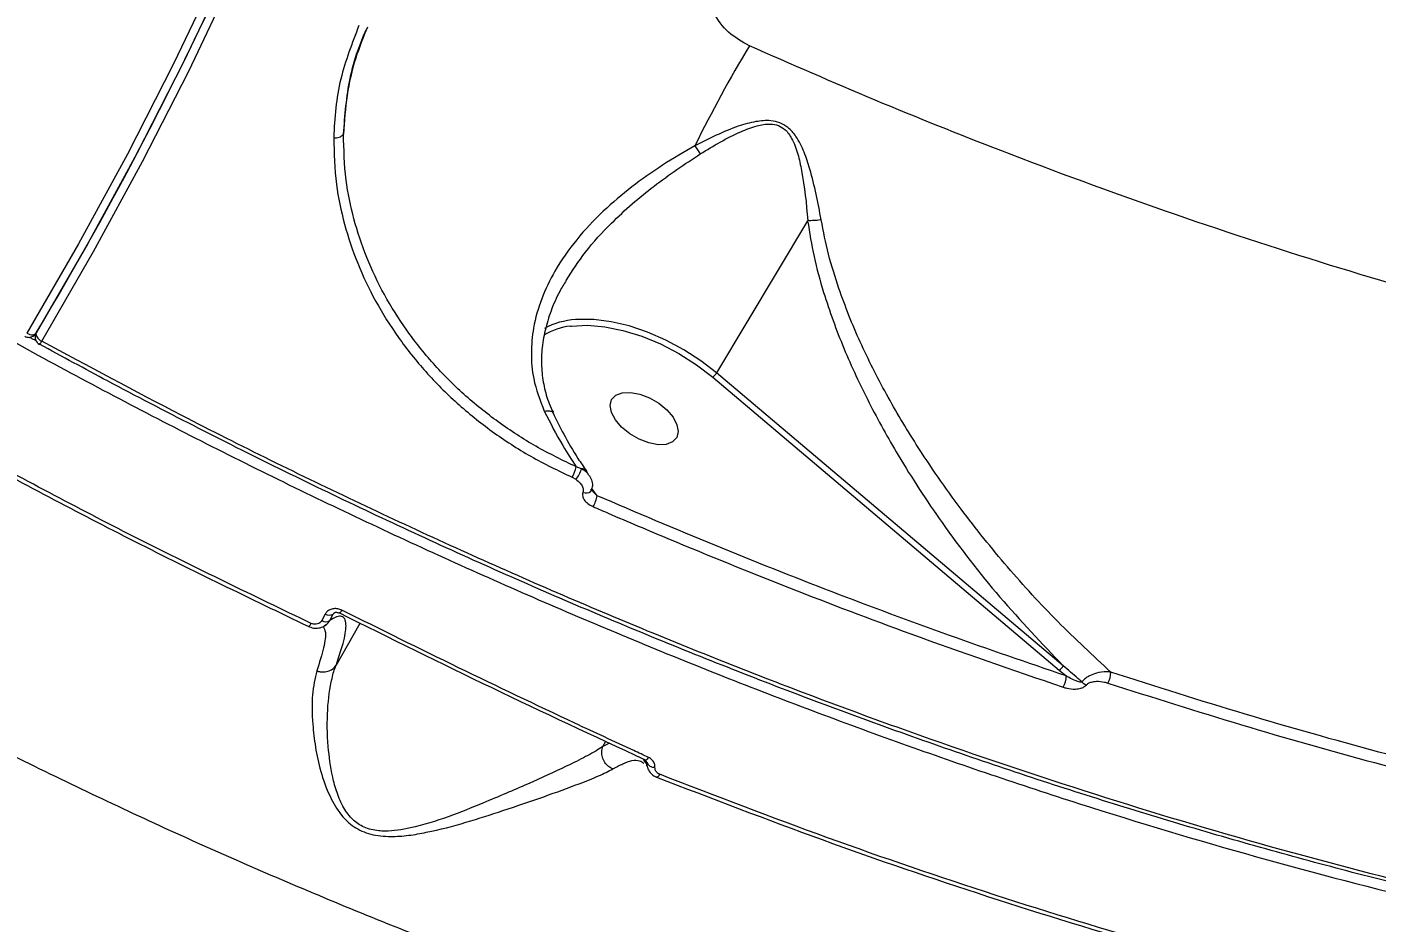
# Model space of a CAD drawing. Header units: millimetres. Extents: x -6028 to 5958, y -6064 to 4137.
# Drawn here: x 1812.3 to 1973.4, y -1799.5 to -1692.6 of the extents above; entities that cross this region are included whole.
import ezdxf

# ---------------------------------------------------------------- set-up
doc = ezdxf.new("R2010")
doc.units = ezdxf.units.MM
for name, color, linetype in [('DIKOM_ОБЪЕКТ', 7, 'Continuous'), ('DIKOM_РАЗМЕР_ЗОНА', 7, 'Continuous'), ('DIKOM_РАЗМЕР_ОБЪЕКТА', 7, 'Continuous')]:
    doc.layers.add(name, color=color, linetype=linetype)
doc.styles.add('style1', font='arial.ttf', dxfattribs={"width": 0.8})
doc.dimstyles.new('1-50', dxfattribs={"dimtxt": 300, "dimasz": 200, "dimexe": 100, "dimexo": 0, "dimgap": 100, "dimtad": 1, "dimtxsty": 'style1', "dimcen": 200, "dimclrd": 7, "dimclre": 7, "dimclrt": 7, "dimadec": 1, "dimazin": 2, "dimtfac": 1, "dimtmove": 0, "dimatfit": 2, "dimfxl": 0, "dimlwd": 25, "dimlwe": 18, "dimarcsym": 0})

# ---------------------------------------------------------------- blocks, each defined once
blk = doc.blocks.new('*D9')
at = {"layer": 'Defpoints', "color": 0, "transparency": 16777216}
for p in [(-6027.56, 1459.58), (4556.58, 1382.7), (4556.58, -5964.37)]:
    blk.add_point(p, dxfattribs=at)
at = {"layer": 'DIKOM_РАЗМЕР_ЗОНА', "color": 7, "lineweight": 18, "transparency": 16777216}
for p, q in [((-6027.56, 1459.58), (-6027.56, -6064.37)), ((4556.58, 1382.7), (4556.58, -6064.37))]:
    blk.add_line(p, q, dxfattribs=at)
at = {"layer": 'DIKOM_РАЗМЕР_ЗОНА', "color": 7, "lineweight": 25, "transparency": 16777216}
blk.add_line((-5827.56, -5964.37), (4356.58, -5964.37), dxfattribs=at)
at = {"layer": 'DIKOM_РАЗМЕР_ЗОНА', "color": 7, "transparency": 16777216}
for points in [[(-5827.56, -5931.03), (-5827.56, -5997.7), (-6027.56, -5964.37)], [(4356.58, -5931.03), (4356.58, -5997.7), (4556.58, -5964.37)]]:
    blk.add_solid(points, dxfattribs=at)
at = {"layer": 'DIKOM_РАЗМЕР_ЗОНА', "color": 7, "transparency": 16777216, "insert": (157.08, -5711.2), "char_height": 300, "attachment_point": 5, "style": 'style1'}
blk.add_mtext('10600', dxfattribs=at)
blk = doc.blocks.new('*D10')
at = {"layer": 'Defpoints', "color": 0, "transparency": 16777216}
for p in [(1555.59, 4137.49), (5858.35, 4137.49), (1555.59, -4898.38)]:
    blk.add_point(p, dxfattribs=at)
at = {"layer": 'DIKOM_РАЗМЕР_ЗОНА', "color": 7, "lineweight": 18, "transparency": 16777216}
for p, q in [((1555.59, 4137.49), (5958.35, 4137.49)), ((1555.59, -4898.38), (5958.35, -4898.38))]:
    blk.add_line(p, q, dxfattribs=at)
at = {"layer": 'DIKOM_РАЗМЕР_ЗОНА', "color": 7, "lineweight": 25, "transparency": 16777216}
blk.add_line((5858.35, -4698.38), (5858.35, 3937.49), dxfattribs=at)
at = {"layer": 'DIKOM_РАЗМЕР_ЗОНА', "color": 7, "transparency": 16777216}
for points in [[(5825.01, 3937.49), (5891.68, 3937.49), (5858.35, 4137.49)], [(5825.01, -4698.38), (5891.68, -4698.38), (5858.35, -4898.38)]]:
    blk.add_solid(points, dxfattribs=at)
at = {"layer": 'DIKOM_РАЗМЕР_ЗОНА', "color": 7, "transparency": 16777216, "insert": (5605.17, 52.12), "char_height": 300, "attachment_point": 5, "rotation": 90, "style": 'style1'}
blk.add_mtext('9050', dxfattribs=at)
blk = doc.blocks.new('*D11')
at = {"layer": 'Defpoints', "color": 0, "transparency": 16777216}
for p in [(259.43, 2965.58), (1920.55, -3002.33), (4022.59, -3002.33)]:
    blk.add_point(p, dxfattribs=at)
at = {"layer": 'DIKOM_РАЗМЕР_ОБЪЕКТА', "color": 7, "lineweight": 18, "transparency": 16777216}
for p, q in [((259.43, 2965.58), (4122.59, 2965.58)), ((1920.55, -3002.33), (4122.59, -3002.33))]:
    blk.add_line(p, q, dxfattribs=at)
at = {"layer": 'DIKOM_РАЗМЕР_ОБЪЕКТА', "color": 7, "lineweight": 25, "transparency": 16777216}
blk.add_line((4022.59, 2765.58), (4022.59, -2802.33), dxfattribs=at)
at = {"layer": 'DIKOM_РАЗМЕР_ОБЪЕКТА', "color": 7, "transparency": 16777216}
for points in [[(3989.25, 2765.58), (4055.92, 2765.58), (4022.59, 2965.58)], [(3989.25, -2802.33), (4055.92, -2802.33), (4022.59, -3002.33)]]:
    blk.add_solid(points, dxfattribs=at)
at = {"layer": 'DIKOM_РАЗМЕР_ОБЪЕКТА', "color": 7, "transparency": 16777216, "insert": (3769.41, -24.42), "char_height": 300, "attachment_point": 5, "rotation": 90, "style": 'style1'}
blk.add_mtext('6000', dxfattribs=at)
blk = doc.blocks.new('*D12')
at = {"layer": 'Defpoints', "color": 0, "transparency": 16777216}
for p in [(3056.58, 1987.9), (-4027.97, 676.5), (3056.58, -3714.77)]:
    blk.add_point(p, dxfattribs=at)
at = {"layer": 'DIKOM_РАЗМЕР_ОБЪЕКТА', "color": 7, "lineweight": 18, "transparency": 16777216}
for p, q in [((3056.58, 1987.9), (3056.58, -3814.77)), ((-4027.97, 676.5), (-4027.97, -3814.77))]:
    blk.add_line(p, q, dxfattribs=at)
at = {"layer": 'DIKOM_РАЗМЕР_ОБЪЕКТА', "color": 7, "lineweight": 25, "transparency": 16777216}
blk.add_line((-3827.97, -3714.77), (2856.58, -3714.77), dxfattribs=at)
at = {"layer": 'DIKOM_РАЗМЕР_ОБЪЕКТА', "color": 7, "transparency": 16777216}
for points in [[(-3827.97, -3681.44), (-3827.97, -3748.11), (-4027.97, -3714.77)], [(2856.58, -3681.44), (2856.58, -3748.11), (3056.58, -3714.77)]]:
    blk.add_solid(points, dxfattribs=at)
at = {"layer": 'DIKOM_РАЗМЕР_ОБЪЕКТА', "color": 7, "transparency": 16777216, "insert": (20, -3461.6), "char_height": 300, "attachment_point": 5, "style": 'style1'}
blk.add_mtext('7100', dxfattribs=at)

msp = doc.modelspace()

# ---------------------------------------------------------------- linework, layer by layer
at = {"layer": 'DIKOM_ОБЪЕКТ', "color": 7, "linetype": 'Continuous', "lineweight": 15}
for p, q in [((1905.521, -1715.767), (1894.658, -1733.937)), ((1813.358, -1729.247), (1813.374, -1729.211)), ((1813.372, -1729.218), (1813.358, -1729.247)), ((1813.382, -1729.202), (1813.399, -1729.168)), ((1894.186, -1734.448), (1935.582, -1769.413)), ((1936.054, -1768.902), (1894.658, -1733.937)), ((1878.511, -1745.375), (1877.9, -1745.153)), ((1879.061, -1745.675), (1879.189, -1745.866)), ((1879.074, -1745.634), (1879.089, -1745.657)), ((1877.388, -1746.391), (1877.827, -1746.629)), ((1879.572, -1747.852), (1879.667, -1747.892)), ((1880.406, -1748.599), (1879.742, -1747.734)), ((1847.912, -1762.732), (1847.503, -1763.498)), ((1848.454, -1763.494), (1848.865, -1762.727)), ((1848.865, -1762.727), (1849.034, -1762.577)), ((1849.205, -1768.864), (1852.094, -1763.811)), ((1935.582, -1769.413), (1936.408, -1770.11)), ((1881.075, -1778.527), (1881.423, -1777.917)), ((1881.88, -1778.132), (1881.075, -1778.527)), ((1886.297, -1780.363), (1886.305, -1780.422))]:
    msp.add_line(p, q, dxfattribs=at)
at = {"layer": 'DIKOM_ОБЪЕКТ', "color": 7, "linetype": 'Continuous', "lineweight": 15, "flags": 128}
for points in [[(1869.207, -1503.037), (1870.15, -1513.105), (1870.766, -1523.613), (1871.012, -1534.195), (1870.89, -1544.843), (1870.399, -1555.55), (1869.54, -1566.31), (1868.313, -1577.115), (1866.719, -1587.959), (1864.759, -1598.834), (1862.434, -1609.733), (1859.746, -1620.649), (1856.697, -1631.575), (1853.288, -1642.503), (1849.523, -1653.427), (1845.402, -1664.34), (1840.93, -1675.234), (1836.108, -1686.101), (1830.941, -1696.936), (1825.431, -1707.73), (1819.582, -1718.478), (1813.398, -1729.17)], [(1867.935, -1503.24), (1868.916, -1513.643), (1869.53, -1524.126), (1869.776, -1534.682), (1869.654, -1545.305), (1869.164, -1555.987), (1868.307, -1566.721), (1867.083, -1577.501), (1865.492, -1588.319), (1863.537, -1599.168), (1861.218, -1610.041), (1858.536, -1620.932), (1855.494, -1631.831), (1852.094, -1642.734), (1848.337, -1653.632), (1844.226, -1664.519), (1839.764, -1675.386), (1834.954, -1686.228), (1829.799, -1697.037), (1824.302, -1707.806), (1818.467, -1718.528), (1812.298, -1729.195)], [(1814.054, -1730.156), (1820.242, -1719.457), (1826.094, -1708.703), (1831.608, -1697.901), (1836.779, -1687.06), (1841.603, -1676.185), (1846.079, -1665.285), (1850.202, -1654.365), (1853.97, -1643.434), (1857.381, -1632.499), (1860.432, -1621.566), (1863.121, -1610.643), (1865.447, -1599.737), (1867.409, -1588.855), (1869.004, -1578.005), (1870.232, -1567.192), (1871.091, -1556.426), (1871.582, -1545.711), (1871.705, -1535.057), (1871.458, -1524.469), (1870.842, -1513.954), (1869.858, -1503.52)], [(1877.206, -1728.355), (1877.338, -1728.338), (1879.235, -1728.242), (1881.295, -1728.416), (1883.47, -1728.855), (1885.705, -1729.548), (1887.948, -1730.479), (1890.144, -1731.626), (1892.24, -1732.959), (1894.186, -1734.448)], [(1894.658, -1733.937), (1892.762, -1732.478), (1890.723, -1731.162), (1888.587, -1730.016), (1886.4, -1729.065), (1884.209, -1728.331), (1882.061, -1727.828), (1880.004, -1727.569), (1878.082, -1727.558), (1877.813, -1727.578)], [(1812.298, -1729.195), (1812.474, -1729.279), (1812.651, -1729.34), (1812.823, -1729.376), (1812.984, -1729.386), (1813.127, -1729.369), (1813.247, -1729.326), (1813.339, -1729.258), (1813.382, -1729.202)], [(1813.398, -1729.17), (1813.371, -1729.278), (1813.38, -1729.401), (1813.422, -1729.533), (1813.498, -1729.669), (1813.603, -1729.805), (1813.735, -1729.935), (1813.887, -1730.053), (1814.054, -1730.156)], [(1882.097, -1738.658), (1881.944, -1737.828), (1882.12, -1737.125), (1882.612, -1736.605), (1883.378, -1736.311), (1884.358, -1736.266), (1885.472, -1736.474), (1886.629, -1736.918), (1887.736, -1737.562), (1888.703, -1738.354), (1889.451, -1739.23), (1889.921, -1740.119), (1890.074, -1740.948), (1889.898, -1741.651), (1889.406, -1742.171), (1888.64, -1742.466), (1887.66, -1742.51), (1886.546, -1742.303), (1885.389, -1741.858), (1884.282, -1741.214), (1883.315, -1740.422), (1882.567, -1739.546), (1882.097, -1738.658)], [(1878.685, -1748.204), (1878.958, -1748.256), (1879.216, -1748.257), (1879.438, -1748.206), (1879.606, -1748.108), (1879.706, -1747.971), (1879.712, -1747.956)], [(1849.911, -1762.264), (1849.835, -1762.377), (1849.765, -1762.472), (1849.701, -1762.547), (1849.647, -1762.599), (1849.602, -1762.626), (1849.569, -1762.629), (1849.566, -1762.627)], [(1846.225, -1763.839), (1846.16, -1763.946), (1846.099, -1764.038), (1846.043, -1764.114), (1845.994, -1764.171), (1845.953, -1764.208), (1845.921, -1764.223), (1845.898, -1764.218), (1845.886, -1764.191)], [(1886.241, -1780.514), (1886.044, -1780.254), (1885.938, -1780.062)], [(1886.109, -1780.177), (1886.077, -1780.149), (1886.055, -1780.095)], [(1886.515, -1779.835), (1886.434, -1779.948), (1886.356, -1780.041), (1886.283, -1780.112), (1886.217, -1780.16), (1886.16, -1780.182), (1886.113, -1780.178), (1886.109, -1780.177)], [(1887.871, -1781.86), (1887.806, -1781.967), (1887.742, -1782.058), (1887.681, -1782.131), (1887.625, -1782.185), (1887.574, -1782.217), (1887.532, -1782.228), (1887.497, -1782.217), (1887.471, -1782.184)]]:
    msp.add_lwpolyline(points, dxfattribs=at)
at = {"layer": 'DIKOM_ОБЪЕКТ', "color": 7, "linetype": 'Continuous', "lineweight": 15}
for centre, radius, start, end in [((1421.945, -1495.276), 456.006, 329.14183, 335.93816), ((2032.095, -1775.558), 155.996, 148.86189, 153.85226), ((1849.2, -1704.739), 1.128, 256.13778, 322.76867), ((1905.166, -1698.877), 15.318, 211.20273, 215.56108), ((1878.077, -1736.158), 7.851, 96.36881, 121.11394), ((1878.328, -1736.519), 8.956, 93.29728, 118.11116), ((1812.523, -1728.69), 1, 241.226, 272.11939), ((1812.523, -1728.69), 1, 272.11939, 329.2262), ((1814.274, -1729.649), 1, 156.29796, 241.37671), ((1813.022, -1729.707), 1.126, 313.33037, 336.48414), ((1893.227, -1733.088), 1.664, 305.1883, 329.3278), ((1873.622, -1744.107), 4.404, 328.75854, 346.26204), ((1875.998, -1744.817), 2.574, 315.26106, 347.49105), ((1878.527, -1746.081), 0.706, 39.20418, 91.25262), ((1876.397, -1747.781), 4.091, 328.80856, 348.45468), ((1847.976, -1762.751), 0.884, 237.65176, 302.74939), ((1848.385, -1761.984), 0.885, 237.73068, 302.88785), ((1934.623, -1768.054), 1.664, 305.18805, 329.32843), ((1933.795, -1770.112), 2.613, 328.98078, 0.03917), ((1939.096, -1769.613), 2.642, 329.37482, 358.93613), ((1939.637, -1769.491), 1.901, 224.21338, 244.17272), ((1887.189, -1780.076), 0.949, 201.40756, 276.36087)]:
    msp.add_arc(centre, radius, start, end, dxfattribs=at)
for points, knots in [([(1540.667, -1451.223), (1541.839, -1454.335), (1545.023, -1462.781), (1551.169, -1476.737), (1559.381, -1493.087), (1568.708, -1509.546), (1579.084, -1526.033), (1590.467, -1542.471), (1602.83, -1558.81), (1616.173, -1575.019), (1630.452, -1591.075), (1645.617, -1606.928), (1661.594, -1622.505), (1678.311, -1637.733), (1695.722, -1652.562), (1713.812, -1666.957), (1732.536, -1680.905), (1751.832, -1694.365), (1771.609, -1707.276), (1791.774, -1719.577), (1812.27, -1731.223), (1833.067, -1742.183), (1854.126, -1752.451), (1875.378, -1762.001), (1896.725, -1770.79), (1918.066, -1778.777), (1939.336, -1785.929), (1960.496, -1792.216), (1981.515, -1797.646), (2002.327, -1802.21), (2022.837, -1805.887), (2042.948, -1808.66), (2061.676, -1810.421), (2079.074, -1811.312), (2095.207, -1811.474), (2110.929, -1810.947), (2126.169, -1809.735), (2140.795, -1807.855), (2154.768, -1805.31), (2166.737, -1802.498), (2173.905, -1800.361), (2176.826, -1799.491)], [0, 0, 0, 0, 0.0156537, 0.0424907, 0.0694124, 0.0963772, 0.1233419, 0.1502637, 0.1771009, 0.2039379, 0.2308597, 0.2578245, 0.2847891, 0.3117108, 0.3385479, 0.3653847, 0.3923061, 0.4192706, 0.4462349, 0.4731563, 0.4999932, 0.5268302, 0.5537518, 0.5807163, 0.6076809, 0.6346025, 0.6614396, 0.6882764, 0.7151982, 0.7421627, 0.7691273, 0.796049, 0.8228858, 0.845964, 0.8691648, 0.8923928, 0.9156208, 0.9388216, 0.961584, 0.9843464, 1, 1, 1, 1]), ([(1562.063, -1551.286), (1564.532, -1555.815), (1569.468, -1564.873), (1577.866, -1578.539), (1586.985, -1592.233), (1597.227, -1606.405), (1608.619, -1620.968), (1621.218, -1635.856), (1634.746, -1650.69), (1649.197, -1665.409), (1664.549, -1679.952), (1680.298, -1693.848), (1696.356, -1707.067), (1712.629, -1719.599), (1729.562, -1731.79), (1747.128, -1743.578), (1765.282, -1754.909), (1784.022, -1765.763), (1803.301, -1776.067), (1823.16, -1785.814), (1843.305, -1794.831), (1863.253, -1802.915), (1882.835, -1810.052), (1901.982, -1816.286), (1921.233, -1821.807), (1940.522, -1826.57), (1959.781, -1830.545), (1978.474, -1833.632), (1996.553, -1835.866), (2013.989, -1837.292), (2031.172, -1837.956), (2048.021, -1837.81), (2064.531, -1836.911), (2075.038, -1835.631), (2080.29, -1834.992)], [0, 0, 0, 0, 0.02833359, 0.05666713, 0.08528287, 0.1138982, 0.14553243, 0.17719047, 0.20882426, 0.24139008, 0.27398311, 0.30654862, 0.33718726, 0.36784917, 0.39848752, 0.43000976, 0.46155797, 0.49308037, 0.5257431, 0.55840553, 0.59153737, 0.62466922, 0.65578707, 0.68692967, 0.71804791, 0.75007316, 0.78212421, 0.81414962, 0.84470485, 0.87528224, 0.90583779, 0.93721715, 0.96862027, 1, 1, 1, 1]), ([(2142.301, -2080.293), (2143.248, -2081.201), (2145.144, -2083.018), (2146.564, -2084.9), (2147.096, -2086.229), (2146.842, -2087.057), (2145.854, -2087.48), (2144.102, -2087.49), (2141.555, -2087.067), (2138.201, -2086.204), (2134.073, -2084.907), (2129.227, -2083.196), (2123.693, -2081.085), (2117.505, -2078.595), (2110.626, -2075.709), (2102.991, -2072.401), (2094.585, -2068.659), (2085.402, -2064.478), (2075.544, -2059.905), (2065.135, -2054.996), (2054.209, -2049.772), (2042.809, -2044.255), (2030.848, -2038.403), (2018.228, -2032.168), (2004.945, -2025.547), (1991.006, -2018.54), (1976.568, -2011.226), (1961.791, -2003.687), (1946.709, -1995.941), (1931.36, -1988.01), (1915.639, -1979.84), (1899.423, -1971.367), (1882.719, -1962.592), (1865.548, -1953.524), (1848.103, -1944.267), (1829.699, -1934.454), (1810.332, -1924.075), (1790.017, -1913.134), (1769.383, -1901.966), (1748.474, -1890.593), (1727.338, -1879.041), (1707.26, -1868.013), (1688.286, -1857.545), (1670.438, -1847.658), (1652.669, -1837.775), (1634.843, -1827.819), (1616.992, -1817.806), (1599.146, -1807.754), (1581.514, -1797.778), (1564.296, -1787.992), (1547.513, -1778.409), (1531.176, -1769.039), (1515.158, -1759.806), (1499.338, -1750.644), (1483.756, -1741.571), (1468.445, -1732.607), (1453.585, -1723.855), (1439.336, -1715.411), (1425.708, -1707.283), (1412.702, -1699.472), (1400.219, -1691.919), (1388.168, -1684.571), (1376.591, -1677.448), (1365.522, -1670.57), (1355.092, -1664.019), (1345.418, -1657.868), (1336.498, -1652.118), (1328.317, -1646.763), (1320.81, -1641.76), (1313.907, -1637.065), (1307.721, -1632.739), (1303.406, -1629.655), (1301.42, -1628.159), (1301.007, -1627.848)], [0, 0, 0, 0, 0.0167041, 0.033448, 0.0472268, 0.0610172, 0.0748073, 0.0885855, 0.1027641, 0.1169558, 0.1311477, 0.1453265, 0.1591061, 0.1728976, 0.1866891, 0.2004686, 0.2146497, 0.2288439, 0.2430381, 0.2572193, 0.2709768, 0.2847464, 0.2985158, 0.3122735, 0.3264292, 0.3405979, 0.3547665, 0.3689223, 0.3827035, 0.3964967, 0.4102899, 0.4240712, 0.4382529, 0.4524475, 0.466642, 0.4808237, 0.4967434, 0.5126724, 0.5285921, 0.5448556, 0.5611289, 0.5773923, 0.5911545, 0.6049287, 0.6187029, 0.6324652, 0.6466273, 0.6608025, 0.6749777, 0.68914, 0.7029021, 0.7166759, 0.7304499, 0.7442119, 0.7583725, 0.7725462, 0.7867198, 0.8008805, 0.8146604, 0.8284523, 0.8422441, 0.8560241, 0.8702042, 0.8843972, 0.8985903, 0.9127703, 0.9265483, 0.9403383, 0.9541283, 0.9679064, 0.982086, 0.9962785, 1, 1, 1, 1]), ([(1263.506, -1643.996), (1264.744, -1644.861), (1267.843, -1647.027), (1273.727, -1650.995), (1281.068, -1655.849), (1289.28, -1661.174), (1298.237, -1666.891), (1307.84, -1672.936), (1318.051, -1679.29), (1328.828, -1685.929), (1340.247, -1692.898), (1352.401, -1700.255), (1365.299, -1708.002), (1378.937, -1716.136), (1393.161, -1724.563), (1407.797, -1733.183), (1422.809, -1741.973), (1438.152, -1750.911), (1453.946, -1760.066), (1470.317, -1769.512), (1487.258, -1779.244), (1504.754, -1789.25), (1522.606, -1799.418), (1540.607, -1809.629), (1558.721, -1819.866), (1576.912, -1830.108), (1595.316, -1840.432), (1614.075, -1850.92), (1633.17, -1861.558), (1652.574, -1872.331), (1672.064, -1883.116), (1692.408, -1894.335), (1713.576, -1905.968), (1735.521, -1917.982), (1757.541, -1929.991), (1779.583, -1941.964), (1801.589, -1953.868), (1822.245, -1964.994), (1841.546, -1975.348), (1859.516, -1984.949), (1877.21, -1994.366), (1894.763, -2003.668), (1912.135, -2012.834), (1929.289, -2021.842), (1946.026, -2030.588), (1962.147, -2038.967), (1977.64, -2046.974), (1992.502, -2054.61), (2006.864, -2061.942), (2020.828, -2069.023), (2034.352, -2075.828), (2047.4, -2082.339), (2059.816, -2088.478), (2071.47, -2094.179), (2082.358, -2099.444), (2092.49, -2104.28), (2101.945, -2108.725), (2110.787, -2112.808), (2118.974, -2116.506), (2126.473, -2119.801), (2133.195, -2122.653), (2139.067, -2125.031), (2144.103, -2126.941), (2148.327, -2128.403), (2151.771, -2129.428), (2154.474, -2130.03), (2156.313, -2130.145), (2157.263, -2129.984), (2157.335, -2129.638), (2157.349, -2129.567)], [0, 0, 0, 0, 0.00980273, 0.02455056, 0.03972829, 0.05491996, 0.0701117, 0.08528934, 0.10003847, 0.11480043, 0.12956229, 0.14431153, 0.15948947, 0.17468152, 0.18987337, 0.2050515, 0.21978147, 0.23452433, 0.24926697, 0.26399703, 0.27915361, 0.29432422, 0.30949469, 0.32465137, 0.33938277, 0.3541268, 0.36887086, 0.38360215, 0.39876119, 0.41393431, 0.42910723, 0.44426628, 0.4613069, 0.47835749, 0.49539802, 0.51280666, 0.53022586, 0.54763445, 0.56238506, 0.5771484, 0.59191165, 0.60666225, 0.62184155, 0.63703477, 0.65222792, 0.66740724, 0.68213252, 0.69687048, 0.71160842, 0.72633371, 0.74148526, 0.75665069, 0.77181601, 0.78696759, 0.80171699, 0.81647924, 0.83124154, 0.84599092, 0.86117097, 0.87636495, 0.89155903, 0.90673916, 0.92148351, 0.9362407, 0.95099778, 0.96574199, 0.98091692, 0.9961057, 1, 1, 1, 1]), ([(2259.643, -1668.123), (2258.107, -1670.927), (2254.714, -1677.118), (2248.196, -1686.06), (2240.31, -1695.029), (2231.313, -1703.356), (2221.439, -1710.882), (2210.733, -1717.594), (2199.269, -1723.504), (2186.861, -1728.705), (2173.515, -1733.148), (2159.254, -1736.8), (2144.385, -1739.58), (2128.972, -1741.499), (2113.089, -1742.585), (2096.487, -1742.853), (2079.196, -1742.267), (2061.259, -1740.81), (2043.055, -1738.509), (2024.654, -1735.392), (2006.123, -1731.499), (1987.179, -1726.771), (1967.872, -1721.187), (1948.261, -1714.749), (1930.141, -1708.085), (1913.565, -1701.454), (1903.575, -1697.081), (1898.575, -1694.892)], [0, 0, 0, 0, 0.0333563, 0.0736628, 0.1151389, 0.1566488, 0.198125, 0.2384608, 0.2788275, 0.3191634, 0.3606675, 0.4022054, 0.4437096, 0.4841119, 0.5245448, 0.564947, 0.6065174, 0.6481212, 0.6896917, 0.7301945, 0.7707286, 0.8112318, 0.8529031, 0.894608, 0.9362794, 0.9681098, 1, 1, 1, 1]), ([(2006.682, -1963.711), (2003.278, -1961.966), (1996.47, -1958.476), (1985.409, -1952.733), (1973.741, -1946.627), (1960.995, -1939.906), (1947.176, -1932.568), (1932.252, -1924.596), (1916.57, -1916.175), (1900.149, -1907.317), (1883.026, -1898.045), (1865.758, -1888.668), (1848.428, -1879.235), (1831.116, -1869.795), (1813.347, -1860.092), (1795.16, -1850.152), (1776.609, -1840.006), (1757.698, -1829.656), (1738.491, -1819.14), (1718.954, -1808.437), (1699.383, -1797.709), (1680.247, -1787.209), (1661.692, -1777.015), (1643.765, -1767.151), (1625.958, -1757.332), (1608.34, -1747.594), (1590.981, -1737.968), (1574.359, -1728.716), (1558.507, -1719.854), (1543.437, -1711.389), (1528.808, -1703.126), (1514.702, -1695.106), (1501.109, -1687.325), (1492.672, -1682.445), (1488.455, -1680.006)], [0, 0, 0, 0, 0.0283335, 0.0566671, 0.0852828, 0.1138985, 0.1455324, 0.1771905, 0.2088242, 0.24139, 0.2739833, 0.3065486, 0.3371873, 0.3678492, 0.3984873, 0.4300099, 0.4615579, 0.4930802, 0.5257431, 0.5584057, 0.5915375, 0.6246693, 0.6557873, 0.6869296, 0.718048, 0.7500731, 0.7821242, 0.8141497, 0.8447049, 0.8752822, 0.9058377, 0.9372173, 0.9686203, 1, 1, 1, 1]), ([(1898.575, -1694.892), (1897.684, -1694.387), (1895.872, -1693.36), (1894.155, -1690.939), (1893.416, -1688.236), (1893.647, -1686.084), (1894.115, -1684.946), (1894.233, -1684.659)], [0, 0, 0, 0, 0.2186992, 0.4447765, 0.67940989, 0.9192004, 1, 1, 1, 1]), ([(1851.939, -1692.47), (1851.124, -1694.568), (1849.889, -1697.746), (1849.107, -1702.296), (1848.989, -1704.655), (1848.93, -1705.834)], [0, 0, 0, 0, 0.4927635, 0.7463857, 1, 1, 1, 1]), ([(1852.958, -1692.641), (1852.457, -1693.874), (1851.389, -1696.506), (1850.417, -1700.798), (1850.205, -1703.874), (1850.098, -1705.422)], [0, 0, 0, 0, 0.3042984, 0.6500327, 1, 1, 1, 1]), ([(1850.098, -1705.422), (1850.271, -1703.181), (1850.531, -1699.787), (1851.672, -1695.676), (1852.455, -1693.796), (1852.802, -1692.962)], [0, 0, 0, 0, 0.5194585, 0.7867741, 1, 1, 1, 1]), ([(1907.143, -1715.656), (1906.752, -1713.612), (1906.221, -1710.842), (1905.154, -1707.576), (1904.314, -1705.865), (1903.306, -1704.658), (1902.23, -1704.024), (1900.906, -1703.747), (1899.198, -1703.905), (1896.105, -1704.777), (1893.759, -1705.959), (1892.064, -1706.813)], [0, 0, 0, 0, 0.2657687, 0.36028171, 0.45433291, 0.51777736, 0.56331075, 0.60859663, 0.68033532, 0.7688874, 1, 1, 1, 1]), ([(1892.705, -1707.786), (1894.282, -1706.83), (1896.447, -1705.519), (1899.309, -1704.436), (1900.862, -1704.156), (1902.06, -1704.351), (1902.995, -1704.945), (1903.797, -1706.129), (1904.402, -1707.795), (1905.067, -1711.029), (1905.394, -1713.724), (1905.529, -1715.758), (1905.53, -1715.76)], [0, 0, 0, 0, 0.236983, 0.3252704, 0.3938192, 0.4351316, 0.476455, 0.5364595, 0.6308623, 0.7257796, 0.9996875, 1, 1, 1, 1]), ([(1848.93, -1705.834), (1848.977, -1707.698), (1849.065, -1711.135), (1850.129, -1716.183), (1851.691, -1720.867), (1853.851, -1725.418), (1856.585, -1729.758), (1859.842, -1733.835), (1863.588, -1737.603), (1867.801, -1740.98), (1872.386, -1743.98), (1875.722, -1745.588), (1877.388, -1746.391)], [0, 0, 0, 0, 0.1166813, 0.215086, 0.3137975, 0.4122025, 0.5100603, 0.608227, 0.7060836, 0.8039524, 0.9021332, 1, 1, 1, 1]), ([(1877.9, -1745.153), (1876.271, -1744.367), (1873.008, -1742.793), (1868.524, -1739.857), (1864.404, -1736.55), (1860.743, -1732.86), (1857.56, -1728.867), (1854.89, -1724.614), (1852.782, -1720.155), (1851.259, -1715.564), (1850.223, -1710.617), (1850.142, -1707.249), (1850.098, -1705.422)], [0, 0, 0, 0, 0.0977715, 0.1958572, 0.2936294, 0.3914584, 0.4895936, 0.5874231, 0.6858971, 0.7846806, 0.8831552, 1, 1, 1, 1]), ([(1892.064, -1706.813), (1890.768, -1707.568), (1888.173, -1709.08), (1884.487, -1711.691), (1880.994, -1714.637), (1877.851, -1717.977), (1875.372, -1721.505), (1873.668, -1725.065), (1872.725, -1728.379), (1872.446, -1731.589), (1872.706, -1734.969), (1873.579, -1737.219), (1874.077, -1738.501)], [0, 0, 0, 0, 0.1075939, 0.2154945, 0.3229216, 0.4368072, 0.5505795, 0.6441647, 0.7376638, 0.8166145, 0.8955124, 1, 1, 1, 1]), ([(1876.686, -1722.892), (1877.424, -1721.748), (1878.989, -1719.322), (1882.515, -1715.515), (1887.109, -1711.51), (1890.839, -1709.028), (1892.705, -1707.786)], [0, 0, 0, 0, 0.1873879, 0.397349, 0.6984667, 1, 1, 1, 1]), ([(1907.143, -1715.656), (1907.099, -1715.663), (1906.824, -1715.706), (1906.253, -1715.769), (1905.785, -1715.764), (1905.53, -1715.76)], [0, 0, 0, 0, 0.07944118, 0.49716275, 1, 1, 1, 1]), ([(1941.738, -1769.662), (1939.595, -1767.678), (1935.307, -1763.708), (1929.341, -1757.171), (1923.664, -1750.127), (1918.854, -1743.198), (1914.865, -1736.504), (1911.719, -1730.286), (1909.471, -1724.669), (1907.944, -1719.772), (1907.41, -1717.027), (1907.143, -1715.656)], [0, 0, 0, 0, 0.1352787, 0.2707736, 0.4060415, 0.5490216, 0.655268, 0.7616625, 0.8676969, 0.9338681, 1, 1, 1, 1]), ([(1905.53, -1715.76), (1905.529, -1715.761), (1905.527, -1715.761), (1905.523, -1715.763), (1905.522, -1715.766), (1905.521, -1715.767)], [0, 0, 0, 0, 0.23871, 0.5654046, 1, 1, 1, 1]), ([(1905.521, -1715.767), (1905.753, -1717.197), (1906.216, -1720.059), (1907.625, -1725.168), (1909.753, -1731.029), (1912.783, -1737.522), (1916.667, -1744.513), (1921.804, -1752.347), (1928.344, -1760.846), (1933.484, -1766.217), (1936.054, -1768.902)], [0, 0, 0, 0, 0.0717642, 0.1435711, 0.2576765, 0.3721851, 0.4865178, 0.6397331, 0.819857, 1, 1, 1, 1]), ([(1765.173, -1720.005), (1771.682, -1724.022), (1784.7, -1732.056), (1804.759, -1743.387), (1825.144, -1754.211), (1838.972, -1760.864), (1845.886, -1764.191)], [0, 0, 0, 0, 0.2484759, 0.4969513, 0.7484765, 1, 1, 1, 1]), ([(1846.225, -1763.839), (1839.385, -1760.548), (1825.704, -1753.966), (1805.368, -1743.183), (1785.191, -1731.801), (1771.992, -1723.658), (1765.393, -1719.587)], [0, 0, 0, 0, 0.2484768, 0.4969538, 0.748476, 1, 1, 1, 1]), ([(1876.69, -1722.895), (1876.425, -1723.327), (1875.704, -1724.502), (1874.848, -1726.507), (1874.123, -1728.845), (1873.749, -1731.155), (1873.703, -1733.397), (1874.008, -1735.537), (1874.493, -1737.305), (1874.984, -1738.315), (1875.16, -1738.677)], [0, 0, 0, 0, 0.0885543, 0.2408788, 0.3891125, 0.5319719, 0.6694218, 0.8016068, 0.9288541, 1, 1, 1, 1]), ([(1813.408, -1730.119), (1813.261, -1730.043), (1812.991, -1729.904), (1812.727, -1729.751), (1812.606, -1729.681)], [0, 0, 0, 0, 0.54241773, 1, 1, 1, 1]), ([(2228.2, -1773.727), (2225.315, -1775.718), (2218.582, -1780.364), (2206.811, -1786.686), (2193.118, -1792.808), (2178.771, -1797.9), (2163.917, -1802.038), (2148.655, -1805.272), (2132.561, -1807.71), (2115.654, -1809.308), (2097.97, -1810.045), (2079.649, -1809.903), (2060.735, -1808.864), (2041.285, -1806.929), (2021.23, -1804.08), (2000.614, -1800.287), (1979.498, -1795.541), (1958.345, -1789.946), (1937.23, -1783.541), (1916.223, -1776.383), (1894.983, -1768.353), (1873.572, -1759.447), (1852.071, -1749.66), (1832.199, -1739.887), (1819.618, -1733.14), (1814.054, -1730.156)], [0, 0, 0, 0, 0.0339695, 0.0792695, 0.1246064, 0.1699065, 0.2123428, 0.2548095, 0.2972457, 0.3408236, 0.384434, 0.4280115, 0.4720332, 0.5160886, 0.5601099, 0.60541, 0.6507469, 0.6960472, 0.7400687, 0.7841239, 0.8281457, 0.8734456, 0.9187826, 0.9640828, 1, 1, 1, 1]), ([(2228.114, -1774.02), (2227.955, -1774.136), (2226.003, -1775.566), (2222.034, -1778.129), (2216.191, -1781.688), (2210.088, -1785.028), (2203.755, -1788.176), (2197.183, -1791.125), (2190.37, -1793.879), (2183.313, -1796.435), (2176.027, -1798.791), (2168.543, -1800.934), (2160.886, -1802.856), (2153.069, -1804.554), (2145.085, -1806.032), (2136.934, -1807.29), (2128.617, -1808.329), (2120.132, -1809.148), (2111.481, -1809.748), (2102.664, -1810.129), (2093.68, -1810.29), (2084.529, -1810.23), (2075.22, -1809.95), (2065.779, -1809.452), (2056.236, -1808.735), (2046.609, -1807.801), (2036.902, -1806.651), (2027.114, -1805.285), (2017.246, -1803.704), (2007.297, -1801.907), (1997.268, -1799.896), (1987.159, -1797.67), (1976.969, -1795.228), (1966.7, -1792.571), (1956.354, -1789.7), (1945.958, -1786.621), (1935.542, -1783.343), (1925.135, -1779.875), (1914.744, -1776.22), (1904.369, -1772.377), (1894.007, -1768.348), (1883.66, -1764.132), (1873.327, -1759.729), (1863.009, -1755.139), (1852.706, -1750.363), (1842.419, -1745.402), (1832.15, -1740.249), (1822.599, -1735.295), (1816.504, -1731.985), (1813.8, -1730.516)], [0, 0, 0, 0, 0.0019166, 0.0235524, 0.0451758, 0.0668099, 0.0884726, 0.1101882, 0.1319808, 0.1538749, 0.1758879, 0.1979014, 0.2197658, 0.2415625, 0.2633088, 0.2850218, 0.3067191, 0.3284179, 0.3501317, 0.3718762, 0.3936684, 0.4155258, 0.4374661, 0.4594354, 0.4813335, 0.5031573, 0.5249234, 0.5466501, 0.5683541, 0.5900532, 0.6117629, 0.6334967, 0.6552721, 0.6771064, 0.6990175, 0.7209868, 0.7429122, 0.7647512, 0.7865284, 0.8082609, 0.8299659, 0.8516611, 0.8733632, 0.8950844, 0.9168418, 0.9386522, 0.960534, 0.9824913, 1, 1, 1, 1]), ([(1874.077, -1738.501), (1874.11, -1738.496), (1874.3, -1738.467), (1874.653, -1738.452), (1874.995, -1738.519), (1875.054, -1738.661), (1875.077, -1738.717)], [0, 0, 0, 0, 0.0622114, 0.3486346, 0.7410061, 1, 1, 1, 1]), ([(1874.077, -1738.501), (1874.789, -1739.903), (1875.97, -1742.23), (1877.352, -1744.321), (1877.9, -1745.153)], [0, 0, 0, 0, 0.6025866, 1, 1, 1, 1]), ([(1875.114, -1738.681), (1875.533, -1739.541), (1876.459, -1741.441), (1877.804, -1743.753), (1878.761, -1745.134), (1879.098, -1745.62)], [0, 0, 0, 0, 0.3490035, 0.7709388, 1, 1, 1, 1]), ([(1879.355, -1746.098), (1879.318, -1746.03), (1879.154, -1745.723), (1878.793, -1745.527), (1878.511, -1745.375)], [0, 0, 0, 0, 0.2209393, 1, 1, 1, 1]), ([(1879.375, -1746.088), (1879.499, -1746.288), (1879.748, -1746.692), (1879.867, -1747.363), (1879.746, -1747.772), (1879.693, -1747.949)], [0, 0, 0, 0, 0.3585827, 0.7233225, 1, 1, 1, 1]), ([(1877.827, -1746.629), (1878.019, -1746.775), (1878.37, -1747.04), (1878.662, -1747.51), (1878.757, -1747.905), (1878.706, -1748.118), (1878.685, -1748.204)], [0, 0, 0, 0, 0.3466677, 0.6312263, 0.851339, 1, 1, 1, 1]), ([(1879.707, -1747.961), (1879.715, -1747.92), (1879.727, -1747.857), (1879.724, -1747.872), (1879.747, -1747.925), (1879.784, -1747.969), (1879.796, -1747.983)], [0, 0, 0, 0, 0.4245997, 0.6527467, 0.8903587, 1, 1, 1, 1]), ([(1878.685, -1748.204), (1878.674, -1748.243), (1878.63, -1748.39), (1878.645, -1748.694), (1878.841, -1749.121), (1879.259, -1749.568), (1879.677, -1749.785), (1879.897, -1749.899)], [0, 0, 0, 0, 0.0579508, 0.2244554, 0.430064, 0.7004966, 1, 1, 1, 1]), ([(1880.406, -1748.599), (1880.274, -1748.488), (1880.054, -1748.302), (1879.871, -1748.073), (1879.798, -1747.981)], [0, 0, 0, 0, 0.6002157, 1, 1, 1, 1]), ([(1936.408, -1770.11), (1931.755, -1768.522), (1922.451, -1765.345), (1908.446, -1760.117), (1894.421, -1754.582), (1885.077, -1750.594), (1880.406, -1748.599)], [0, 0, 0, 0, 0.2493167, 0.4986292, 0.7493159, 1, 1, 1, 1]), ([(1879.897, -1749.899), (1880.497, -1750.159), (1883.498, -1751.459), (1891.314, -1754.773), (1903.36, -1759.648), (1919.084, -1765.638), (1929.968, -1769.375), (1936.034, -1771.458)], [0, 0, 0, 0, 0.0321582, 0.1607934, 0.418284, 0.6757758, 1, 1, 1, 1]), ([(1849.911, -1762.264), (1849.754, -1762.201), (1849.44, -1762.074), (1848.928, -1762.06), (1848.47, -1762.186), (1848.116, -1762.422), (1847.977, -1762.634), (1847.912, -1762.732)], [0, 0, 0, 0, 0.2131448, 0.4264735, 0.6306033, 0.8289095, 1, 1, 1, 1]), ([(1886.515, -1779.835), (1885.93, -1779.566), (1883.008, -1778.221), (1875.462, -1774.704), (1863.845, -1769.172), (1854.558, -1764.568), (1849.911, -1762.264)], [0, 0, 0, 0, 0.0480652, 0.2403245, 0.6198826, 1, 1, 1, 1]), ([(1979.966, -2104.711), (1975.19, -2102.332), (1965.634, -2097.571), (1950.658, -2090.039), (1935.248, -2082.238), (1919.234, -2074.076), (1902.632, -2065.561), (1885.456, -2056.695), (1867.9, -2047.58), (1850.171, -2038.322), (1832.306, -2028.94), (1814.342, -2019.456), (1796.144, -2009.798), (1777.571, -1999.89), (1758.641, -1989.739), (1739.38, -1979.358), (1720.008, -1968.865), (1700.743, -1958.376), (1681.616, -1947.911), (1662.656, -1937.487), (1643.723, -1927.029), (1624.673, -1916.455), (1605.537, -1905.78), (1586.347, -1895.022), (1567.325, -1884.305), (1548.696, -1873.757), (1530.481, -1863.392), (1512.698, -1853.221), (1495.199, -1843.163), (1477.853, -1833.141), (1460.7, -1823.178), (1443.774, -1813.292), (1427.275, -1803.601), (1410.348, -1793.601), (1393.137, -1783.363), (1375.715, -1772.928), (1364.738, -1766.285), (1359.251, -1762.965)], [0, 0, 0, 0, 0.0277159, 0.0554556, 0.0831952, 0.1109112, 0.1394321, 0.167979, 0.1965263, 0.2250475, 0.2527593, 0.2804948, 0.3082304, 0.3359425, 0.3644571, 0.3929982, 0.4215389, 0.4500537, 0.4777909, 0.5055524, 0.5333136, 0.5610507, 0.5895954, 0.6181661, 0.6467369, 0.6752816, 0.7029899, 0.7307225, 0.7584547, 0.786163, 0.814675, 0.843213, 0.8717511, 0.9002629, 0.9335018, 0.9667612, 1, 1, 1, 1]), ([(1845.886, -1764.191), (1846.093, -1764.273), (1846.508, -1764.437), (1847.179, -1764.421), (1847.786, -1764.206), (1848.215, -1763.866), (1848.39, -1763.594), (1848.454, -1763.494)], [0, 0, 0, 0, 0.219381, 0.438853, 0.656031, 0.8733001, 1, 1, 1, 1]), ([(1847.503, -1763.498), (1847.459, -1763.565), (1847.368, -1763.706), (1847.14, -1763.863), (1846.85, -1763.952), (1846.526, -1763.952), (1846.326, -1763.876), (1846.225, -1763.839)], [0, 0, 0, 0, 0.1798173, 0.3800595, 0.5811445, 0.7907085, 1, 1, 1, 1]), ([(1848.191, -1763.93), (1848.198, -1763.928), (1848.23, -1763.92), (1848.095, -1763.966), (1847.911, -1764.091), (1847.848, -1764.134)], [0, 0, 0, 0, 0.1573263, 0.710838, 1, 1, 1, 1]), ([(1849.205, -1768.864), (1849.558, -1767.816), (1850.274, -1765.695), (1850.463, -1764.069), (1850.278, -1763.255), (1849.902, -1762.961), (1849.319, -1762.997), (1848.742, -1763.329), (1848.454, -1763.494)], [0, 0, 0, 0, 0.2282477, 0.4620538, 0.5944907, 0.7269312, 0.8634656, 1, 1, 1, 1]), ([(1848.865, -1762.727), (1848.879, -1762.698), (1848.895, -1762.663), (1848.935, -1762.635), (1848.941, -1762.63)], [0, 0, 0, 0, 0.8428317, 1, 1, 1, 1]), ([(1849.564, -1762.629), (1849.555, -1762.624), (1849.502, -1762.592), (1849.385, -1762.558), (1849.237, -1762.54), (1849.109, -1762.551), (1849.009, -1762.582), (1848.955, -1762.614), (1848.944, -1762.627), (1848.941, -1762.63)], [0, 0, 0, 0, 0.04297592, 0.24995224, 0.42500926, 0.58294913, 0.7515959, 0.93720093, 1, 1, 1, 1]), ([(1849.541, -1762.559), (1855.632, -1765.576), (1867.83, -1771.617), (1879.975, -1777.267), (1886.055, -1780.095)], [0, 0, 0, 0, 0.4993549, 1, 1, 1, 1]), ([(1847.656, -1764.216), (1847.773, -1764.408), (1848.045, -1764.859), (1847.816, -1766.615), (1847.213, -1768.54), (1846.908, -1769.513)], [0, 0, 0, 0, 0.2687526, 0.6305628, 1, 1, 1, 1]), ([(1846.908, -1769.513), (1846.951, -1769.528), (1847.116, -1769.583), (1847.509, -1769.659), (1848.083, -1769.63), (1848.738, -1769.388), (1849.038, -1769.053), (1849.2, -1768.872)], [0, 0, 0, 0, 0.0513945, 0.1965836, 0.449247, 0.7018852, 1, 1, 1, 1]), ([(1881.072, -1778.533), (1881.071, -1778.533), (1880.991, -1778.584), (1880.436, -1778.976), (1879.09, -1779.727), (1876.242, -1781.136), (1872.184, -1783.003), (1867.327, -1785.064), (1862.649, -1786.967), (1858.724, -1788.212), (1855.833, -1788.687), (1853.946, -1788.602), (1852.543, -1788.27), (1851.084, -1787.261), (1850.023, -1785.798), (1849.271, -1784.047), (1848.618, -1781.55), (1848.167, -1778.127), (1848.107, -1774.059), (1848.563, -1770.935), (1848.998, -1769.328), (1849.2, -1768.873), (1849.2, -1768.872)], [0, 0, 0, 0, 0.0000388, 0.0100845, 0.0714767, 0.1329484, 0.2350795, 0.3373671, 0.4111038, 0.4845643, 0.5306433, 0.5415534, 0.5683509, 0.5929602, 0.6226898, 0.6582314, 0.6939029, 0.7656338, 0.8600439, 0.9543868, 0.9999395, 1, 1, 1, 1]), ([(1849.2, -1768.872), (1849.201, -1768.871), (1849.202, -1768.869), (1849.203, -1768.867), (1849.204, -1768.865), (1849.205, -1768.864)], [0, 0, 0, 0, 0.3359921, 0.786858, 1, 1, 1, 1]), ([(1938.275, -1770.816), (1938.115, -1770.68), (1937.373, -1770.044), (1936.634, -1769.404), (1936.054, -1768.902)], [0, 0, 0, 0, 0.2148327, 1, 1, 1, 1]), ([(1846.908, -1769.513), (1846.694, -1770.42), (1846.266, -1772.235), (1846.361, -1775.456), (1846.7, -1778.587), (1847.306, -1781.488), (1848.296, -1784.264), (1849.596, -1786.573), (1851.272, -1788.199), (1853.362, -1789.129), (1855.664, -1789.344), (1857.895, -1789.174), (1860.953, -1788.627), (1864.779, -1787.616), (1869.485, -1786.081), (1874.124, -1784.51), (1877.913, -1783.121), (1880.674, -1782.038), (1881.737, -1781.487), (1882.267, -1781.211)], [0, 0, 0, 0, 0.0838213, 0.1677515, 0.2253315, 0.2830254, 0.3403541, 0.3851896, 0.4168067, 0.4487254, 0.4828923, 0.5143305, 0.5458659, 0.6206975, 0.6956599, 0.7865351, 0.8772678, 0.9386792, 1, 1, 1, 1]), ([(1938.275, -1770.816), (1938.254, -1770.827), (1938.21, -1770.849), (1938.083, -1770.852), (1937.833, -1770.807), (1937.362, -1770.634), (1936.863, -1770.384), (1936.519, -1770.177), (1936.408, -1770.11)], [0, 0, 0, 0, 0.0381686, 0.0818897, 0.1920401, 0.4179835, 0.8124514, 1, 1, 1, 1]), ([(1941.738, -1769.662), (1941.57, -1769.647), (1941.025, -1769.598), (1940.128, -1769.713), (1939.256, -1770.041), (1938.656, -1770.406), (1938.404, -1770.677), (1938.275, -1770.816)], [0, 0, 0, 0, 0.1440819, 0.4679409, 0.6900776, 0.8402933, 1, 1, 1, 1]), ([(2005.076, -1786.701), (1999.885, -1785.569), (1989.504, -1783.305), (1973.714, -1779.259), (1957.793, -1774.779), (1947.09, -1771.367), (1941.738, -1769.662)], [0, 0, 0, 0, 0.2491004, 0.4981998, 0.7491008, 1, 1, 1, 1]), ([(1936.034, -1771.458), (1936.181, -1771.502), (1936.646, -1771.641), (1937.38, -1771.718), (1938.084, -1771.624), (1938.544, -1771.45), (1938.721, -1771.285), (1938.809, -1771.202)], [0, 0, 0, 0, 0.160606, 0.5081889, 0.7318696, 0.8653734, 1, 1, 1, 1]), ([(1938.809, -1771.202), (1938.893, -1771.122), (1939.061, -1770.964), (1939.492, -1770.802), (1940.142, -1770.719), (1940.811, -1770.794), (1941.236, -1770.919), (1941.37, -1770.959)], [0, 0, 0, 0, 0.1388539, 0.276777, 0.4965916, 0.8418156, 1, 1, 1, 1]), ([(1941.37, -1770.959), (1946.695, -1772.656), (1957.346, -1776.052), (1973.265, -1780.538), (1989.13, -1784.609), (1999.61, -1786.896), (2004.85, -1788.039)], [0, 0, 0, 0, 0.2490981, 0.4982005, 0.7490987, 1, 1, 1, 1]), ([(1882.267, -1781.211), (1882.228, -1781.195), (1882.05, -1781.121), (1881.692, -1780.901), (1881.273, -1780.454), (1880.986, -1779.836), (1880.893, -1779.16), (1881.012, -1778.742), (1881.072, -1778.533)], [0, 0, 0, 0, 0.0396445, 0.1816491, 0.3861889, 0.5908127, 0.7954144, 1, 1, 1, 1]), ([(1881.075, -1778.527), (1881.074, -1778.528), (1881.073, -1778.53), (1881.072, -1778.532), (1881.072, -1778.533)], [0, 0, 0, 0, 0.5411376, 1, 1, 1, 1]), ([(1882.267, -1781.211), (1882.673, -1780.993), (1883.87, -1780.351), (1885.175, -1780.003), (1885.811, -1780.402), (1885.979, -1780.508)], [0, 0, 0, 0, 0.2740147, 0.8075229, 1, 1, 1, 1]), ([(1886.301, -1780.363), (1886.3, -1780.35), (1886.298, -1780.329), (1886.231, -1780.243), (1886.142, -1780.196), (1886.107, -1780.177)], [0, 0, 0, 0, 0.46258568, 0.78755053, 1, 1, 1, 1]), ([(1887.294, -1781.019), (1887.287, -1780.874), (1887.273, -1780.584), (1887.033, -1780.189), (1886.748, -1779.951), (1886.558, -1779.857), (1886.515, -1779.835)], [0, 0, 0, 0, 0.3054144, 0.6114884, 0.9126054, 1, 1, 1, 1]), ([(1886.34, -1780.899), (1886.329, -1780.842), (1886.289, -1780.619), (1886.238, -1780.512), (1886.242, -1780.518), (1886.243, -1780.52)], [0, 0, 0, 0, 0.1852, 0.7282676, 1, 1, 1, 1]), ([(1886.305, -1780.422), (1886.315, -1780.632), (1886.335, -1781.053), (1886.655, -1781.62), (1887.065, -1781.994), (1887.369, -1782.136), (1887.471, -1782.184)], [0, 0, 0, 0, 0.2864543, 0.5730188, 0.8569356, 1, 1, 1, 1]), ([(1887.871, -1781.86), (1887.832, -1781.842), (1887.687, -1781.779), (1887.477, -1781.607), (1887.308, -1781.328), (1887.299, -1781.122), (1887.294, -1781.019)], [0, 0, 0, 0, 0.10848482, 0.39825918, 0.69962372, 1, 1, 1, 1]), ([(1887.471, -1782.184), (1894.066, -1784.725), (1907.258, -1789.808), (1927.097, -1796.555), (1946.941, -1802.696), (1960.094, -1806.156), (1966.671, -1807.885)], [0, 0, 0, 0, 0.248614, 0.4972303, 0.7486137, 1, 1, 1, 1]), ([(1967.191, -1807.609), (1960.677, -1805.896), (1947.65, -1802.469), (1927.851, -1796.352), (1907.909, -1789.58), (1894.55, -1784.433), (1887.871, -1781.86)], [0, 0, 0, 0, 0.2486178, 0.4972332, 0.7486163, 1, 1, 1, 1])]:
    msp.add_open_spline(points, degree=3, knots=knots, dxfattribs=at)

# ---------------------------------------------------------------- dimensions: what is measured, and where the dimension line sits
at = {"layer": 'DIKOM_РАЗМЕР_ЗОНА'}
dim = msp.add_linear_dim(base=(5858.345, 4137.494), p1=(1555.593, -4898.379), p2=(1555.593, 4137.494), angle=90, text='9050', dimstyle='1-50', dxfattribs=at)
dim.commit()
dim.dimension.update_dxf_attribs({"geometry": '*D10', "text_midpoint": (5858.345, 52.12), "dimtype": 160})
dim = msp.add_linear_dim(base=(4556.575, -5964.368), p1=(-6027.562, 1459.576), p2=(4556.575, 1382.704), text='10600', dimstyle='1-50', dxfattribs=at)
dim.commit()
dim.dimension.update_dxf_attribs({"geometry": '*D9', "text_midpoint": (157.08, -5964.368), "dimtype": 160})
at = {"layer": 'DIKOM_РАЗМЕР_ОБЪЕКТА'}
dim = msp.add_linear_dim(base=(4022.586, -3002.33), p1=(259.433, 2965.575), p2=(1920.546, -3002.33), angle=90, text='6000', dimstyle='1-50', dxfattribs=at)
dim.commit()
dim.dimension.update_dxf_attribs({"geometry": '*D11', "text_midpoint": (4022.586, -24.423), "dimtype": 160})
dim = msp.add_linear_dim(base=(3056.575, -3714.774), p1=(-4027.972, 676.501), p2=(3056.575, 1987.897), text='7100', dimstyle='1-50', dxfattribs=at)
dim.commit()
dim.dimension.update_dxf_attribs({"geometry": '*D12', "text_midpoint": (20, -3714.774), "dimtype": 160})

doc.saveas('drawing.dxf')
